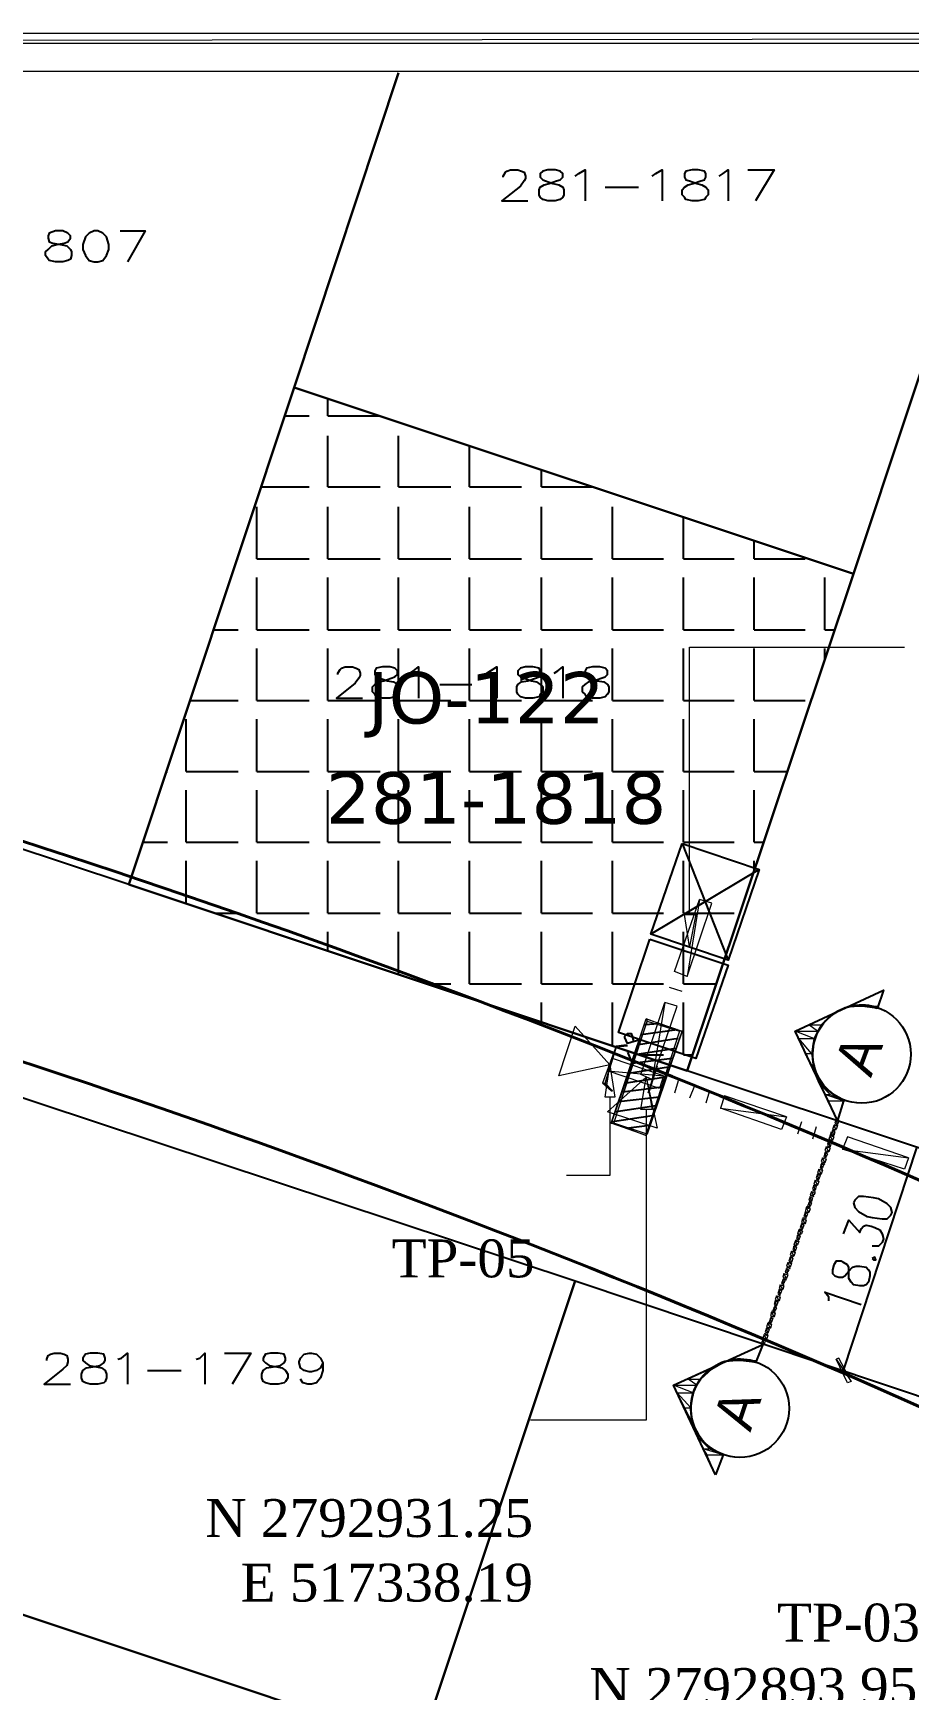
# Model space of a CAD drawing. Header units: inches. Extents: x 5 to 844, y 8 to 596.
# Drawn here: x 239 to 329.6, y 424.4 to 595.8 of the extents above; entities that cross this region are included whole.
import ezdxf

# ---------------------------------------------------------------- set-up
doc = ezdxf.new("R2010")
doc.units = ezdxf.units.IN
doc.header["$MEASUREMENT"] = 0
doc.layers.add('PDF_Geometry', color=7, linetype='Continuous')
doc.layers.add('PDF_Text', color=7, linetype='Continuous')
doc.styles.add('PDF Arial', font='arial.ttf')
doc.styles.add('PDF Times New Roman', font='times.ttf')
doc.styles.add('PDF Verdana', font='verdana.ttf')

msp = doc.modelspace()

# ---------------------------------------------------------------- linework, layer by layer
at = {"layer": 'PDF_Geometry', "lineweight": 0}
for points in [[(843.66, 595.79), (6.31, 594.76), (5.16, 595.79), (843.66, 595.79)], [(842.63, 594.76), (843.66, 595.79), (6.31, 594.76), (842.63, 594.76)], [(735.15, 143.06), (735.15, 591.8), (10.56, 591.8), (10.56, 12.74)], [(306.9, 504.63), (306.9, 532.27), (329.14, 532.27)], [(307.54, 504.63), (306.9, 501.29), (306.38, 504.63), (307.54, 504.63)], [(326.96, 496.79), (323.48, 495.12), (326.44, 495.12), (326.96, 496.79)], [(319.24, 493.19), (320.53, 493.19), (321.56, 494.22), (319.24, 493.19)], [(320.53, 493.19), (321.56, 494.22), (321.68, 494.22), (320.53, 493.19)], [(321.56, 494.22), (321.68, 494.22), (322.97, 494.99), (321.56, 494.22)], [(321.68, 494.22), (322.97, 494.99), (323.1, 494.99), (321.68, 494.22)], [(322.97, 494.99), (323.1, 494.99), (323.48, 495.12), (322.97, 494.99)], [(323.1, 494.99), (323.48, 495.12), (324.77, 495.12), (323.1, 494.99)], [(324.77, 495.12), (325.8, 494.99), (326.31, 494.99), (324.77, 495.12)], [(324.77, 495.12), (326.44, 495.12), (326.31, 494.99), (324.77, 495.12)], [(325.8, 494.99), (326.31, 494.99), (326.31, 494.86), (325.8, 494.99)], [(317.83, 492.55), (320.14, 492.55), (319.24, 493.19), (317.83, 492.55)], [(318.21, 491.78), (319.76, 491.78), (317.83, 492.55), (318.21, 491.78)], [(319.76, 491.78), (317.83, 492.55), (320.14, 492.55), (319.76, 491.78)], [(320.14, 492.55), (319.24, 493.19), (320.53, 493.19), (320.14, 492.55)], [(318.86, 490.23), (319.5, 490.23), (318.21, 491.78), (318.86, 490.23)], [(319.5, 490.23), (318.21, 491.78), (319.76, 491.78), (319.5, 490.23)], [(319.63, 488.69), (319.76, 488.69), (318.86, 490.23), (319.63, 488.69)], [(319.76, 488.69), (318.86, 490.23), (319.5, 490.23), (319.76, 488.69)], [(298.16, 485.73), (298.67, 489.08), (299.19, 485.73), (298.16, 485.73)], [(320.27, 487.15), (320.4, 487.15), (319.63, 488.69), (320.27, 487.15)], [(320.4, 487.15), (319.63, 488.69), (319.76, 488.69), (320.4, 487.15)], [(301.88, 484.45), (302.4, 487.79), (303.04, 484.45), (301.88, 484.45)], [(320.91, 485.99), (321.43, 485.99), (320.27, 487.15), (320.91, 485.99)], [(321.43, 485.99), (320.27, 487.15), (320.4, 487.15), (321.43, 485.99)], [(298.67, 485.73), (298.67, 477.63), (294.17, 477.63)], [(320.91, 485.99), (321.17, 485.35), (322.84, 485.35), (320.91, 485.99)], [(320.91, 485.99), (321.43, 485.99), (322.84, 485.35), (320.91, 485.99)], [(321.17, 485.35), (322.84, 485.35), (322.2, 483.29), (321.17, 485.35)], [(302.4, 484.45), (302.4, 452.31), (290.44, 452.31)], [(321.94, 483.03), (322.2, 482.9), (322.07, 483.42), (321.94, 483.03)], [(322.2, 482.9), (322.07, 483.42), (322.33, 483.29), (322.2, 482.9)], [(321.3, 481.36), (321.68, 481.23), (321.43, 481.75), (321.3, 481.36)], [(321.68, 481.23), (321.43, 481.75), (321.81, 481.62), (321.68, 481.23)], [(321.43, 481.75), (321.81, 481.75)], [(321.56, 481.88), (321.81, 481.75), (321.68, 482.26), (321.56, 481.88)], [(321.68, 482.39), (322.07, 482.39), (321.81, 482.78), (321.68, 482.39)], [(321.68, 482.39), (321.94, 482.26)], [(321.81, 481.75), (321.68, 482.26), (321.94, 482.13), (321.81, 481.75)], [(321.81, 482.9), (322.2, 482.78)], [(322.07, 482.39), (321.81, 482.78), (322.2, 482.78), (322.07, 482.39)], [(320.78, 479.56), (321.04, 479.56), (320.91, 479.95), (320.78, 479.56)], [(320.91, 480.2), (321.3, 480.08), (321.04, 480.59), (320.91, 480.2)], [(320.91, 480.08), (321.17, 479.95)], [(321.04, 479.56), (320.91, 479.95), (321.17, 479.82), (321.04, 479.56)], [(321.3, 480.08), (321.04, 480.59), (321.43, 480.46), (321.3, 480.08)], [(321.04, 480.59), (321.43, 480.59)], [(321.17, 480.72), (321.43, 480.59), (321.3, 481.1), (321.17, 480.72)], [(321.3, 481.23), (321.56, 481.1)], [(321.43, 480.59), (321.3, 481.1), (321.56, 480.98), (321.43, 480.59)], [(320.14, 477.89), (320.53, 477.76), (320.27, 478.28), (320.14, 477.89)], [(320.53, 477.76), (320.27, 478.28), (320.66, 478.15), (320.53, 477.76)], [(320.4, 478.4), (320.66, 478.4), (320.53, 478.79), (320.4, 478.4)], [(320.4, 478.4), (320.66, 478.28)], [(320.53, 479.05), (320.91, 478.92), (320.66, 479.43), (320.53, 479.05)], [(320.53, 478.92), (320.91, 478.79)], [(320.66, 478.4), (320.53, 478.79), (320.78, 478.79), (320.66, 478.4)], [(320.91, 478.92), (320.66, 479.43), (321.04, 479.3), (320.91, 478.92)], [(320.78, 479.56), (321.04, 479.43)], [(319.63, 476.22), (319.88, 476.09), (319.76, 476.6), (319.63, 476.22)], [(319.76, 476.73), (320.14, 476.6), (319.88, 477.12), (319.76, 476.73)], [(319.88, 476.09), (319.76, 476.6), (320.01, 476.48), (319.88, 476.09)], [(319.76, 476.6), (320.14, 476.6)], [(320.14, 476.6), (319.88, 477.12), (320.27, 476.99), (320.14, 476.6)], [(320.01, 477.38), (320.27, 477.25), (320.14, 477.76), (320.01, 477.38)], [(320.01, 477.25), (320.27, 477.12)], [(320.27, 477.25), (320.14, 477.76), (320.4, 477.63), (320.27, 477.25)], [(320.14, 477.76), (320.53, 477.76)], [(319.11, 474.42), (319.37, 474.42), (319.24, 474.8), (319.11, 474.42)], [(319.24, 475.06), (319.5, 474.93), (319.37, 475.45), (319.24, 475.06)], [(319.24, 474.93), (319.5, 474.8)], [(319.37, 474.42), (319.24, 474.8), (319.5, 474.8), (319.37, 474.42)], [(319.37, 475.58), (319.76, 475.58), (319.5, 475.96), (319.37, 475.58)], [(319.37, 475.58), (319.76, 475.45)], [(319.5, 474.93), (319.37, 475.45), (319.63, 475.32), (319.5, 474.93)], [(319.76, 475.58), (319.5, 475.96), (319.88, 475.83), (319.76, 475.58)], [(319.63, 476.09), (319.88, 475.96)], [(318.47, 472.75), (318.86, 472.62), (318.6, 473.13), (318.47, 472.75)], [(318.6, 473.26), (318.98, 473.13)], [(318.86, 472.62), (318.6, 473.13), (318.98, 473), (318.86, 472.62)], [(318.73, 473.39), (318.98, 473.26), (318.86, 473.78), (318.73, 473.39)], [(318.86, 473.9), (319.24, 473.78), (318.98, 474.29), (318.86, 473.9)], [(318.98, 473.26), (318.86, 473.78), (319.11, 473.65), (318.98, 473.26)], [(318.86, 473.78), (319.11, 473.78)], [(318.98, 474.42), (319.37, 474.29)], [(319.24, 473.78), (318.98, 474.29), (319.37, 474.16), (319.24, 473.78)], [(317.96, 471.08), (318.21, 470.95), (318.08, 471.46), (317.96, 471.08)], [(318.08, 471.59), (318.47, 471.59), (318.21, 471.98), (318.08, 471.59)], [(318.08, 471.59), (318.34, 471.46)], [(318.21, 470.95), (318.08, 471.46), (318.34, 471.33), (318.21, 470.95)], [(318.21, 472.1), (318.6, 471.98)], [(318.47, 471.59), (318.21, 471.98), (318.6, 471.85), (318.47, 471.59)], [(318.34, 472.23), (318.6, 472.1), (318.47, 472.62), (318.34, 472.23)], [(318.6, 472.1), (318.47, 472.62), (318.73, 472.49), (318.6, 472.1)], [(318.47, 472.62), (318.73, 472.62)], [(317.31, 469.41), (317.7, 469.28), (317.44, 469.79), (317.31, 469.41)], [(317.7, 469.28), (317.44, 469.79), (317.83, 469.66), (317.7, 469.28)], [(317.57, 469.92), (317.83, 469.79), (317.7, 470.31), (317.57, 469.92)], [(317.57, 469.79), (317.83, 469.79)], [(317.7, 470.43), (318.08, 470.43), (317.83, 470.82), (317.7, 470.43)], [(317.7, 470.43), (317.96, 470.31)], [(317.83, 469.79), (317.7, 470.31), (317.96, 470.18), (317.83, 469.79)], [(317.83, 470.95), (318.21, 470.82)], [(318.08, 470.43), (317.83, 470.82), (318.21, 470.82), (318.08, 470.43)], [(316.8, 467.61), (317.06, 467.61), (316.93, 467.99), (316.8, 467.61)], [(316.93, 468.25), (317.31, 468.12), (317.06, 468.63), (316.93, 468.25)], [(316.93, 468.12), (317.31, 467.99)], [(317.06, 467.61), (316.93, 467.99), (317.18, 467.86), (317.06, 467.61)], [(317.31, 468.12), (317.06, 468.63), (317.44, 468.51), (317.31, 468.12)], [(317.18, 468.76), (317.44, 468.63), (317.31, 469.15), (317.18, 468.76)], [(317.18, 468.63), (317.44, 468.63)], [(317.31, 469.28), (317.57, 469.15)], [(317.44, 468.63), (317.31, 469.15), (317.57, 469.02), (317.44, 468.63)], [(316.16, 465.93), (316.54, 465.81), (316.28, 466.32), (316.16, 465.93)], [(316.54, 465.81), (316.28, 466.32), (316.67, 466.19), (316.54, 465.81)], [(316.41, 466.45), (316.67, 466.45), (316.54, 466.83), (316.41, 466.45)], [(316.41, 466.45), (316.67, 466.32)], [(316.54, 467.09), (316.93, 466.96), (316.67, 467.48), (316.54, 467.09)], [(316.54, 466.96), (316.93, 466.83)], [(316.67, 466.45), (316.54, 466.83), (316.8, 466.83), (316.67, 466.45)], [(316.93, 466.96), (316.67, 467.48), (317.06, 467.35), (316.93, 466.96)], [(316.8, 467.61), (317.06, 467.48)], [(315.64, 464.26), (315.9, 464.13), (315.77, 464.65), (315.64, 464.26)], [(315.77, 464.78), (316.16, 464.65), (315.9, 465.16), (315.77, 464.78)], [(315.9, 464.13), (315.77, 464.65), (316.03, 464.52), (315.9, 464.13)], [(315.77, 464.65), (316.16, 464.65)], [(316.16, 464.65), (315.9, 465.16), (316.28, 465.03), (316.16, 464.65)], [(316.03, 465.42), (316.28, 465.29), (316.16, 465.81), (316.03, 465.42)], [(316.03, 465.29), (316.28, 465.16)], [(316.28, 465.29), (316.16, 465.81), (316.41, 465.68), (316.28, 465.29)], [(316.16, 465.81), (316.54, 465.81)], [(315.13, 462.46), (315.38, 462.46), (315.26, 462.85), (315.13, 462.46)], [(315.26, 463.11), (315.64, 462.98), (315.38, 463.49), (315.26, 463.11)], [(315.26, 462.98), (315.51, 462.85)], [(315.38, 462.46), (315.26, 462.85), (315.51, 462.85), (315.38, 462.46)], [(315.38, 463.62), (315.77, 463.49)], [(315.64, 462.98), (315.38, 463.49), (315.77, 463.36), (315.64, 462.98)], [(315.51, 463.62), (315.77, 463.62), (315.64, 464.01), (315.51, 463.62)], [(315.64, 464.13), (315.9, 464.01)], [(315.77, 463.62), (315.64, 464.01), (315.9, 463.88), (315.77, 463.62)], [(314.48, 460.79), (314.87, 460.66), (314.61, 461.18), (314.48, 460.79)], [(314.61, 461.31), (315, 461.18)], [(314.87, 460.66), (314.61, 461.18), (315, 461.05), (314.87, 460.66)], [(314.74, 461.43), (315, 461.31), (314.87, 461.82), (314.74, 461.43)], [(314.87, 461.95), (315.26, 461.82), (315, 462.33), (314.87, 461.95)], [(315, 461.31), (314.87, 461.82), (315.13, 461.69), (315, 461.31)], [(314.87, 461.82), (315.13, 461.82)], [(315, 462.46), (315.38, 462.33)], [(315.26, 461.82), (315, 462.33), (315.38, 462.21), (315.26, 461.82)], [(314.48, 460.15), (310.88, 458.48), (313.84, 458.48), (314.48, 460.15)], [(314.36, 460.28), (314.61, 460.15), (314.48, 460.66), (314.36, 460.28)], [(314.61, 460.15), (314.48, 460.66), (314.74, 460.53), (314.61, 460.15)], [(314.48, 460.66), (314.74, 460.66)], [(309.08, 457.58), (309.21, 457.58), (310.5, 458.35), (309.08, 457.58)], [(309.21, 457.58), (310.5, 458.35), (310.63, 458.35), (309.21, 457.58)], [(310.5, 458.35), (310.63, 458.35), (310.88, 458.48), (310.5, 458.35)], [(310.63, 458.35), (310.88, 458.48), (312.17, 458.48), (310.63, 458.35)], [(312.17, 458.48), (313.33, 458.35), (313.84, 458.35), (312.17, 458.48)], [(312.17, 458.48), (313.84, 458.48), (313.84, 458.35), (312.17, 458.48)], [(313.33, 458.35), (313.84, 458.35), (313.71, 458.22), (313.33, 458.35)], [(322.33, 458.73), (322.07, 458.61), (323.61, 456.29), (322.33, 458.73)], [(322.07, 458.61), (323.61, 456.29), (323.23, 456.16), (322.07, 458.61)], [(305.23, 455.91), (307.67, 455.91), (306.77, 456.55), (305.23, 455.91)], [(305.61, 455.13), (307.28, 455.13), (305.23, 455.91), (305.61, 455.13)], [(307.28, 455.13), (305.23, 455.91), (307.67, 455.91), (307.28, 455.13)], [(306.77, 456.55), (308.06, 456.55), (309.08, 457.58), (306.77, 456.55)], [(307.67, 455.91), (306.77, 456.55), (308.06, 456.55), (307.67, 455.91)], [(308.06, 456.55), (309.08, 457.58), (309.21, 457.58), (308.06, 456.55)], [(306.38, 453.59), (307.03, 453.59), (305.61, 455.13), (306.38, 453.59)], [(307.03, 453.59), (305.61, 455.13), (307.28, 455.13), (307.03, 453.59)], [(307.16, 452.05), (307.16, 452.05), (306.38, 453.59), (307.16, 452.05)], [(307.16, 452.05), (306.38, 453.59), (307.03, 453.59), (307.16, 452.05)], [(307.16, 452.05), (307.8, 450.51), (307.8, 450.51), (307.16, 452.05)], [(307.8, 450.51), (307.8, 450.51), (307.16, 452.05), (307.8, 450.51)], [(308.31, 449.35), (308.96, 449.35), (307.8, 450.51), (308.31, 449.35)], [(308.96, 449.35), (307.8, 450.51), (308.96, 449.35)], [(308.31, 449.35), (308.7, 448.71), (310.37, 448.71), (308.31, 449.35)], [(308.31, 449.35), (308.96, 449.35), (310.37, 448.71), (308.31, 449.35)], [(308.7, 448.71), (310.37, 448.71), (309.6, 446.65), (308.7, 448.71)]]:
    msp.add_lwpolyline(points, dxfattribs=at)
at = {"layer": 'PDF_Geometry', "lineweight": 25}
for points in [[(339.81, 591.67), (340.97, 591.28), (388.54, 575.47), (396.25, 560.04), (369.64, 480.33), (354.21, 472.62), (306.64, 488.43), (248.92, 507.72), (223.72, 516.07), (211.12, 520.45), (192.22, 526.49), (175.76, 531.37), (156.61, 536.52), (137.32, 541.02), (120.74, 544.62), (101.19, 548.22), (81.65, 551.3), (74.58, 552.33), (54.91, 554.64), (35.11, 556.57), (30.74, 556.83), (10.94, 558.11), (10.69, 558.11)], [(287.61, 580.87), (287.61, 581), (287.87, 581.39), (288, 581.51), (288.39, 581.64), (289.16, 581.64), (289.54, 581.51), (289.8, 581.39), (289.93, 581), (289.93, 580.74), (289.8, 580.49), (289.41, 579.97), (287.49, 578.43), (290.19, 578.43)], [(292.24, 581.64), (291.73, 581.51), (291.47, 581.26), (291.47, 580.87), (291.73, 580.61), (291.99, 580.49), (292.76, 580.23), (293.4, 580.1), (293.79, 579.84), (293.91, 579.59), (293.91, 579.07), (293.79, 578.81), (293.53, 578.56), (293.01, 578.43), (292.24, 578.43), (291.73, 578.56), (291.47, 578.81), (291.34, 579.07), (291.34, 579.59), (291.47, 579.84), (291.86, 580.1), (292.37, 580.23), (293.14, 580.49), (293.53, 580.61), (293.79, 580.87), (293.79, 581.26), (293.53, 581.51), (293.01, 581.64), (292.24, 581.64)], [(295.07, 581), (295.46, 581.26), (296.1, 581.64), (296.1, 578.43)], [(303.04, 581), (303.43, 581.26), (304.07, 581.64), (304.07, 578.43)], [(307.16, 581.64), (306.51, 581.51), (306.38, 581.26), (306.38, 580.87), (306.51, 580.61), (306.9, 580.49), (307.67, 580.23), (308.18, 580.1), (308.57, 579.84), (308.83, 579.59), (308.83, 579.07), (308.57, 578.81), (308.44, 578.56), (307.8, 578.43), (307.16, 578.43), (306.51, 578.56), (306.38, 578.81), (306.13, 579.07), (306.13, 579.59), (306.38, 579.84), (306.77, 580.1), (307.28, 580.23), (308.06, 580.49), (308.44, 580.61), (308.57, 580.87), (308.57, 581.26), (308.44, 581.51), (307.8, 581.64), (307.16, 581.64)], [(309.98, 581), (310.37, 581.26), (310.88, 581.64), (310.88, 578.43)], [(312.94, 581.64), (315.64, 581.64), (313.71, 578.43)], [(298.16, 579.84), (301.63, 579.84)], [(241.33, 575.34), (240.69, 575.09), (240.56, 574.83), (240.56, 574.57), (240.69, 574.19), (241.07, 574.06), (241.85, 573.93), (242.49, 573.8), (242.87, 573.41), (243, 573.16), (243, 572.77), (242.87, 572.39), (242.62, 572.26), (242.1, 572.13), (241.33, 572.13), (240.69, 572.26), (240.56, 572.39), (240.3, 572.77), (240.3, 573.16), (240.56, 573.41), (240.95, 573.8), (241.46, 573.93), (242.23, 574.06), (242.62, 574.19), (242.87, 574.57), (242.87, 574.83), (242.62, 575.09), (242.1, 575.34), (241.33, 575.34)], [(245.32, 575.34), (244.8, 575.09), (244.42, 574.7), (244.16, 573.93), (244.16, 573.41), (244.42, 572.77), (244.8, 572.26), (245.32, 572.13), (245.7, 572.13), (246.22, 572.26), (246.6, 572.77), (246.86, 573.41), (246.86, 573.93), (246.6, 574.7), (246.22, 575.09), (245.7, 575.34), (245.32, 575.34)], [(248.02, 575.34), (250.59, 575.34), (248.79, 572.13)], [(266.02, 559.14), (248.92, 507.72), (306.64, 488.43), (323.87, 539.86), (266.02, 559.14)], [(270.52, 529.44), (270.52, 529.57), (270.77, 529.96), (270.9, 530.09), (271.29, 530.22), (272.06, 530.22), (272.44, 530.09), (272.7, 529.96), (272.83, 529.57), (272.83, 529.32), (272.7, 529.06), (272.31, 528.54), (270.39, 527), (273.09, 527)], [(275.14, 530.22), (274.5, 530.09), (274.37, 529.83), (274.37, 529.44), (274.5, 529.19), (274.89, 529.06), (275.66, 528.8), (276.3, 528.67), (276.69, 528.42), (276.81, 528.16), (276.81, 527.65), (276.69, 527.39), (276.43, 527.13), (275.91, 527), (275.14, 527), (274.5, 527.13), (274.37, 527.39), (274.11, 527.65), (274.11, 528.16), (274.37, 528.42), (274.76, 528.67), (275.27, 528.8), (276.04, 529.06), (276.43, 529.19), (276.69, 529.44), (276.69, 529.83), (276.43, 530.09), (275.91, 530.22), (275.14, 530.22)], [(277.97, 529.57), (278.36, 529.83), (278.87, 530.22), (278.87, 527)], [(285.94, 529.57), (286.33, 529.83), (286.97, 530.22), (286.97, 527)], [(289.93, 530.22), (289.41, 530.09), (289.16, 529.83), (289.16, 529.44), (289.41, 529.19), (289.8, 529.06), (290.57, 528.8), (291.09, 528.67), (291.47, 528.42), (291.73, 528.16), (291.73, 527.65), (291.47, 527.39), (291.34, 527.13), (290.7, 527), (289.93, 527), (289.41, 527.13), (289.16, 527.39), (289.03, 527.65), (289.03, 528.16), (289.16, 528.42), (289.54, 528.67), (290.19, 528.8), (290.96, 529.06), (291.34, 529.19), (291.47, 529.44), (291.47, 529.83), (291.34, 530.09), (290.7, 530.22), (289.93, 530.22)], [(292.89, 529.57), (293.27, 529.83), (293.79, 530.22), (293.79, 527)], [(296.87, 530.22), (296.23, 530.09), (296.1, 529.83), (296.1, 529.44), (296.23, 529.19), (296.61, 529.06), (297.39, 528.8), (298.03, 528.67), (298.41, 528.42), (298.54, 528.16), (298.54, 527.65), (298.41, 527.39), (298.16, 527.13), (297.64, 527), (296.87, 527), (296.23, 527.13), (296.1, 527.39), (295.84, 527.65), (295.84, 528.16), (296.1, 528.42), (296.49, 528.67), (297, 528.8), (297.77, 529.06), (298.16, 529.19), (298.41, 529.44), (298.41, 529.83), (298.16, 530.09), (297.64, 530.22), (296.87, 530.22)], [(281.06, 528.42), (284.4, 528.42)], [(322.2, 483.29), (317.83, 492.55), (326.96, 496.79), (326.31, 494.86)], [(233.36, 487.15), (295.07, 466.71), (346.5, 449.48), (354.21, 434.05), (329.91, 360.9), (314.48, 353.18), (262.93, 370.28), (201.22, 390.85)], [(322.84, 485.35), (322.2, 483.29)], [(322.97, 457.45), (322.84, 457.45), (330.43, 480.59)], [(309.6, 446.65), (305.23, 455.91), (314.48, 460.15), (313.71, 458.22)], [(240.43, 458.48), (240.43, 458.61), (240.56, 458.99), (240.82, 459.12), (241.2, 459.25), (241.85, 459.25), (242.23, 459.12), (242.49, 458.99), (242.62, 458.61), (242.62, 458.35), (242.49, 457.96), (242.1, 457.58), (240.17, 456.03), (242.87, 456.03)], [(244.93, 459.25), (244.42, 459.12), (244.16, 458.73), (244.16, 458.48), (244.42, 458.22), (244.8, 457.96), (245.57, 457.83), (246.09, 457.71), (246.47, 457.45), (246.6, 457.06), (246.6, 456.68), (246.47, 456.29), (246.34, 456.16), (245.7, 456.03), (244.93, 456.03), (244.42, 456.16), (244.16, 456.29), (244.03, 456.68), (244.03, 457.06), (244.16, 457.45), (244.54, 457.71), (245.19, 457.83), (245.96, 457.96), (246.34, 458.22), (246.47, 458.48), (246.47, 458.73), (246.34, 459.12), (245.7, 459.25), (244.93, 459.25)], [(247.76, 458.61), (248.14, 458.73), (248.79, 459.25), (248.79, 456.03)], [(255.86, 458.61), (256.24, 458.73), (256.76, 459.25), (256.76, 456.03)], [(258.82, 459.25), (261.52, 459.25), (259.59, 456.03)], [(263.57, 459.25), (263.06, 459.12), (262.8, 458.73), (262.8, 458.48), (263.06, 458.22), (263.44, 457.96), (264.22, 457.83), (264.73, 457.71), (265.12, 457.45), (265.37, 457.06), (265.37, 456.68), (265.12, 456.29), (264.99, 456.16), (264.34, 456.03), (263.57, 456.03), (263.06, 456.16), (262.8, 456.29), (262.67, 456.68), (262.67, 457.06), (262.8, 457.45), (263.19, 457.71), (263.83, 457.83), (264.6, 457.96), (264.99, 458.22), (265.12, 458.48), (265.12, 458.73), (264.99, 459.12), (264.34, 459.25), (263.57, 459.25)], [(268.97, 458.22), (268.72, 457.71), (268.33, 457.45), (267.82, 457.32), (267.56, 457.32), (267.04, 457.45), (266.66, 457.71), (266.53, 458.22), (266.53, 458.35), (266.66, 458.73), (267.04, 459.12), (267.56, 459.25), (267.82, 459.25), (268.33, 459.12), (268.72, 458.73), (268.97, 458.22), (268.97, 457.45), (268.72, 456.68), (268.33, 456.16), (267.82, 456.03), (267.43, 456.03), (266.92, 456.16), (266.66, 456.55)], [(250.84, 457.45), (254.32, 457.45)], [(310.37, 448.71), (309.6, 446.65)]]:
    msp.add_lwpolyline(points, dxfattribs=at)
at = {"layer": 'PDF_Geometry', "color": 252, "lineweight": 20, "true_color": 0x989898}
for points in [[(10.69, 558.11), (10.94, 558.11), (30.74, 556.83), (35.11, 556.57), (54.91, 554.64), (74.58, 552.33), (81.65, 551.3), (101.19, 548.22), (120.74, 544.62), (137.32, 541.02), (156.61, 536.52), (175.76, 531.37), (192.22, 526.49), (211.12, 520.45), (223.72, 516.07), (248.92, 507.72), (306.64, 488.43), (354.21, 472.62), (369.64, 480.33), (396.25, 560.04), (388.54, 575.47), (340.97, 591.28), (339.81, 591.67)], [(201.22, 390.85), (262.93, 370.28), (314.48, 353.18), (329.91, 360.9), (354.21, 434.05), (346.5, 449.48), (295.07, 466.71), (233.36, 487.15)]]:
    msp.add_lwpolyline(points, dxfattribs=at)
at = {"layer": 'PDF_Geometry', "color": 9, "lineweight": 25, "true_color": 0xbababa}
for points in [[(276.81, 591.67), (266.02, 559.14), (248.92, 507.72), (223.72, 516.07), (211.12, 520.45), (192.22, 526.49), (212.28, 591.67)], [(339.81, 591.67), (340.97, 591.28), (323.87, 539.86), (266.02, 559.14), (276.81, 591.67)], [(306.64, 488.43), (323.87, 539.86), (340.97, 591.28), (388.54, 575.47), (396.25, 560.04), (369.64, 480.33), (354.21, 472.62), (306.64, 488.43)], [(248.92, 507.72), (266.02, 559.14), (323.87, 539.86), (306.64, 488.43), (248.92, 507.72)], [(217.29, 439.06), (233.36, 487.15), (295.07, 466.71), (279, 418.49), (217.29, 439.06)], [(262.93, 370.28), (279, 418.49), (295.07, 466.71), (346.5, 449.48), (354.21, 434.05), (329.91, 360.9), (314.48, 353.18), (262.93, 370.28)], [(201.22, 390.85), (217.29, 439.06), (279, 418.49), (262.93, 370.28), (201.22, 390.85)]]:
    msp.add_lwpolyline(points, dxfattribs=at)
at = {"layer": 'PDF_Geometry', "color": 110, "lineweight": 25}
for points in [[(269.49, 556.19), (269.49, 557.99)], [(264.99, 556.19), (267.56, 556.19)], [(269.49, 556.19), (274.89, 556.19)], [(269.49, 548.86), (269.49, 554.13)], [(276.81, 548.86), (276.81, 554.13)], [(284.14, 548.86), (284.14, 553.1)], [(291.6, 548.86), (291.6, 550.66)], [(262.54, 548.86), (267.56, 548.86)], [(269.49, 548.86), (274.89, 548.86)], [(276.81, 548.86), (282.21, 548.86)], [(284.14, 548.86), (289.54, 548.86)], [(291.6, 548.86), (296.87, 548.86)], [(262.16, 541.4), (262.16, 546.8)], [(269.49, 541.4), (269.49, 546.8)], [(276.81, 541.4), (276.81, 546.8)], [(284.14, 541.4), (284.14, 546.8)], [(291.6, 541.4), (291.6, 546.8)], [(298.93, 541.4), (298.93, 546.8)], [(306.26, 541.4), (306.26, 545.77)], [(313.58, 541.4), (313.58, 543.33)], [(260.1, 541.4), (260.23, 541.4)], [(262.16, 541.4), (267.56, 541.4)], [(269.49, 541.4), (274.89, 541.4)], [(276.81, 541.4), (282.21, 541.4)], [(284.14, 541.4), (289.54, 541.4)], [(291.6, 541.4), (296.87, 541.4)], [(298.93, 541.4), (304.2, 541.4)], [(306.26, 541.4), (311.53, 541.4)], [(313.58, 541.4), (318.86, 541.4)], [(262.16, 534.07), (262.16, 539.47)], [(269.49, 534.07), (269.49, 539.47)], [(276.81, 534.07), (276.81, 539.47)], [(284.14, 534.07), (284.14, 539.47)], [(291.6, 534.07), (291.6, 539.47)], [(298.93, 534.07), (298.93, 539.47)], [(306.26, 534.07), (306.26, 539.47)], [(313.58, 534.07), (313.58, 539.47)], [(320.91, 534.07), (320.91, 539.47)], [(257.66, 534.07), (260.23, 534.07)], [(262.16, 534.07), (267.56, 534.07)], [(269.49, 534.07), (274.89, 534.07)], [(276.81, 534.07), (282.21, 534.07)], [(284.14, 534.07), (289.54, 534.07)], [(291.6, 534.07), (296.87, 534.07)], [(298.93, 534.07), (304.2, 534.07)], [(306.26, 534.07), (311.53, 534.07)], [(313.58, 534.07), (318.86, 534.07)], [(320.91, 534.07), (321.94, 534.07)], [(262.16, 526.75), (262.16, 532.14)], [(269.49, 526.75), (269.49, 532.14)], [(276.81, 526.75), (276.81, 532.14)], [(284.14, 526.75), (284.14, 532.14)], [(291.6, 526.75), (291.6, 532.14)], [(298.93, 526.75), (298.93, 532.14)], [(306.26, 526.75), (306.26, 532.14)], [(313.58, 526.75), (313.58, 532.14)], [(320.91, 530.99), (320.91, 532.14)], [(255.22, 526.75), (260.23, 526.75)], [(262.16, 526.75), (267.56, 526.75)], [(269.49, 526.75), (274.89, 526.75)], [(276.81, 526.75), (282.21, 526.75)], [(284.14, 526.75), (289.54, 526.75)], [(291.6, 526.75), (296.87, 526.75)], [(298.93, 526.75), (304.2, 526.75)], [(306.26, 526.75), (311.53, 526.75)], [(313.58, 526.75), (318.86, 526.75)], [(254.83, 519.42), (254.83, 524.82)], [(262.16, 519.42), (262.16, 524.82)], [(269.49, 519.42), (269.49, 524.82)], [(276.81, 519.42), (276.81, 524.82)], [(284.14, 519.42), (284.14, 524.82)], [(291.6, 519.42), (291.6, 524.82)], [(298.93, 519.42), (298.93, 524.82)], [(306.26, 519.42), (306.26, 524.82)], [(313.58, 519.42), (313.58, 524.82)], [(252.77, 519.42), (252.9, 519.42)], [(254.83, 519.42), (260.23, 519.42)], [(262.16, 519.42), (267.56, 519.42)], [(269.49, 519.42), (274.89, 519.42)], [(276.81, 519.42), (282.21, 519.42)], [(284.14, 519.42), (289.54, 519.42)], [(291.6, 519.42), (296.87, 519.42)], [(298.93, 519.42), (304.2, 519.42)], [(306.26, 519.42), (311.53, 519.42)], [(313.58, 519.42), (317.06, 519.42)], [(254.83, 512.09), (254.83, 517.49)], [(262.16, 512.09), (262.16, 517.49)], [(269.49, 512.09), (269.49, 517.49)], [(276.81, 512.09), (276.81, 517.49)], [(284.14, 512.09), (284.14, 517.49)], [(291.6, 512.09), (291.6, 517.49)], [(298.93, 512.09), (298.93, 517.49)], [(306.26, 512.09), (306.26, 517.49)], [(313.58, 512.09), (313.58, 517.49)], [(250.33, 512.09), (252.9, 512.09)], [(254.83, 512.09), (260.23, 512.09)], [(262.16, 512.09), (267.56, 512.09)], [(269.49, 512.09), (274.89, 512.09)], [(276.81, 512.09), (282.21, 512.09)], [(284.14, 512.09), (289.54, 512.09)], [(291.6, 512.09), (296.87, 512.09)], [(298.93, 512.09), (304.2, 512.09)], [(306.26, 512.09), (311.53, 512.09)], [(313.58, 512.09), (314.61, 512.09)], [(254.83, 505.79), (254.83, 510.16)], [(262.16, 504.76), (262.16, 510.16)], [(269.49, 504.76), (269.49, 510.16)], [(276.81, 504.76), (276.81, 510.16)], [(284.14, 504.76), (284.14, 510.16)], [(291.6, 504.76), (291.6, 510.16)], [(298.93, 504.76), (298.93, 510.16)], [(306.26, 504.76), (306.26, 510.16)], [(313.58, 509), (313.58, 510.16)], [(257.79, 504.76), (260.23, 504.76)], [(262.16, 504.76), (267.56, 504.76)], [(269.49, 504.76), (274.89, 504.76)], [(276.81, 504.76), (282.21, 504.76)], [(284.14, 504.76), (289.54, 504.76)], [(291.6, 504.76), (296.87, 504.76)], [(298.93, 504.76), (304.2, 504.76)], [(306.26, 504.76), (311.53, 504.76)], [(269.49, 500.9), (269.49, 502.83)], [(276.81, 498.46), (276.81, 502.83)], [(284.14, 497.43), (284.14, 502.83)], [(291.6, 497.43), (291.6, 502.83)], [(298.93, 497.43), (298.93, 502.83)], [(306.26, 497.43), (306.26, 502.83)], [(279.77, 497.43), (282.21, 497.43)], [(284.14, 497.43), (289.54, 497.43)], [(291.6, 497.43), (296.87, 497.43)], [(298.93, 497.43), (304.2, 497.43)], [(306.26, 497.43), (309.73, 497.43)], [(291.6, 493.58), (291.6, 495.5)], [(298.93, 491.13), (298.93, 495.5)], [(306.26, 490.1), (306.26, 495.5)], [(301.76, 490.1), (304.2, 490.1)], [(306.26, 490.1), (307.28, 490.1)]]:
    msp.add_lwpolyline(points, dxfattribs=at)
at = {"layer": 'PDF_Geometry', "color": 6, "lineweight": 25}
for points in [[(306.13, 511.96), (314.1, 509.26), (310.88, 499.88), (302.91, 502.57), (306.13, 511.96)], [(306.13, 511.96), (310.88, 499.88)], [(314.1, 509.26), (302.91, 502.57)], [(302.78, 502.06), (310.88, 499.36), (307.54, 489.72), (299.57, 492.42), (302.78, 502.06)], [(301.76, 491.65), (300.47, 491.26), (300.21, 491.9), (300.21, 492.03), (300.34, 492.16), (300.47, 492.29), (300.6, 492.29), (300.73, 492.29), (300.86, 492.29), (300.98, 492.03), (301.11, 491.52)], [(305.61, 492.68), (301.88, 492.16)], [(303.68, 493.32), (302.27, 493.19)], [(305.48, 490.75), (301.24, 490.1)], [(305.74, 491.78), (301.63, 491.13)], [(304.71, 488.82), (300.6, 488.18)], [(305.1, 489.72), (300.98, 489.2)], [(304.07, 486.76), (299.96, 486.25)], [(304.46, 487.79), (300.34, 487.15)], [(302.4, 487.79), (302.4, 487.79)], [(303.81, 485.73), (299.57, 485.22)], [(303.04, 483.8), (298.93, 483.16)], [(303.43, 484.83), (299.31, 484.19)], [(302.78, 482.78), (300.6, 482.52)]]:
    msp.add_lwpolyline(points, dxfattribs=at)
at = {"layer": 'PDF_Geometry', "color": 1, "lineweight": 0}
for points in [[(307.93, 506.17), (306.64, 498.2), (305.36, 498.72), (307.93, 506.17)], [(309.21, 505.79), (307.93, 506.17), (306.64, 498.2), (309.21, 505.79)], [(306.13, 496.66), (304.84, 497.05)], [(304.33, 495.5), (303.04, 487.53), (301.88, 488.05), (304.33, 495.5)], [(305.61, 495.12), (304.33, 495.5), (303.04, 487.53), (305.61, 495.12)], [(297.9, 487.15), (298.16, 487.15), (299.31, 491), (297.9, 487.15)], [(298.16, 487.15), (299.31, 491), (299.31, 490.88), (298.16, 487.15)], [(299.31, 491), (299.31, 490.88), (300.34, 491.13), (299.31, 491)], [(299.31, 490.88), (300.34, 491.13), (300.47, 491), (299.31, 490.88)], [(298.93, 489.72), (298.41, 488.43), (304.2, 487.92), (298.93, 489.72)], [(298.41, 488.43), (304.2, 487.92), (303.81, 486.63), (298.41, 488.43)], [(298.8, 486.38), (298.93, 486.38), (297.9, 487.15), (298.8, 486.38)], [(298.93, 486.38), (297.9, 487.15), (298.16, 487.15), (298.93, 486.38)], [(303.04, 487.53), (301.88, 488.05)], [(305.74, 487.4), (305.36, 486.12)], [(307.41, 486.89), (306.9, 485.6)], [(308.96, 486.38), (308.57, 485.09)], [(310.5, 485.86), (310.11, 484.58), (316.93, 483.68), (310.5, 485.86)], [(310.11, 484.58), (316.93, 483.68), (316.41, 482.39), (310.11, 484.58)], [(318.47, 483.16), (318.08, 481.88)], [(320.01, 482.65), (319.63, 481.36)], [(321.56, 482.13), (321.17, 480.85)], [(323.23, 481.62), (322.71, 480.33), (329.53, 479.43), (323.23, 481.62)], [(322.71, 480.33), (329.53, 479.43), (329.14, 478.28), (322.71, 480.33)]]:
    msp.add_lwpolyline(points, dxfattribs=at)
at = {"layer": 'PDF_Geometry', "color": 6, "lineweight": 0}
for points in [[(302.4, 493.83), (302.53, 493.58), (298.8, 483.03), (302.4, 493.83)], [(302.53, 493.58), (298.8, 483.03), (299.06, 483.03), (302.53, 493.58)], [(306.13, 492.55), (305.87, 492.55), (302.4, 493.83), (306.13, 492.55)], [(305.87, 492.55), (302.4, 493.83), (302.53, 493.58), (305.87, 492.55)], [(302.53, 481.88), (302.4, 481.88), (306.13, 492.55), (302.53, 481.88)], [(302.4, 481.88), (306.13, 492.55), (305.87, 492.55), (302.4, 481.88)], [(298.8, 483.03), (299.06, 483.03), (302.4, 481.75), (298.8, 483.03)], [(299.06, 483.03), (302.4, 481.75), (302.53, 481.88), (299.06, 483.03)]]:
    msp.add_lwpolyline(points, dxfattribs=at)
at = {"layer": 'PDF_Geometry', "color": 92, "lineweight": 0, "true_color": 0x00b800}
for points in [[(293.4, 487.92), (295.07, 493.06), (298.67, 489.08), (293.4, 487.92)], [(303.56, 482.52), (298.41, 484.19), (302.4, 487.79), (303.56, 482.52)]]:
    msp.add_lwpolyline(points, dxfattribs=at)
at = {"layer": 'PDF_Geometry', "color": 1, "lineweight": 25}
msp.add_lwpolyline([(300.47, 490.36), (300.98, 489.2), (301.63, 489.33)], dxfattribs=at)
at = {"layer": 'PDF_Geometry', "color": 4, "lineweight": 25}
msp.add_lwpolyline([(300.98, 489.2), (301.76, 491.65)], dxfattribs=at)
at = {"layer": 'PDF_Geometry', "color": 2, "lineweight": 25}
msp.add_lwpolyline([(302.66, 486.12), (303.56, 488.95)], dxfattribs=at)
at = {"layer": 'PDF_Geometry', "color": 5, "lineweight": 25}
for points in [[(323.87, 474.8), (324, 474.29), (324.38, 473.9), (325.28, 473.39), (325.8, 473.26), (326.83, 473.13), (327.34, 473.13), (327.73, 473.52), (327.86, 473.78), (327.73, 474.29), (327.34, 474.68), (326.44, 475.19), (325.93, 475.32), (324.9, 475.45), (324.38, 475.45), (324, 475.06), (323.87, 474.8)], [(322.84, 471.59), (323.36, 473), (324.51, 471.72), (324.64, 472.1), (324.9, 472.36), (325.16, 472.49), (325.67, 472.36), (326.06, 472.23), (326.57, 471.98), (326.83, 471.59), (326.96, 471.08), (326.83, 470.69), (326.44, 470.31), (326.18, 470.31), (325.8, 470.31)], [(321.68, 467.86), (321.68, 467.48), (321.94, 467.22), (322.33, 467.09), (322.71, 467.09), (322.97, 467.22), (323.36, 467.73), (323.74, 468.12), (324.13, 468.25), (324.51, 468.25), (325.16, 468.12), (325.41, 467.86), (325.54, 467.61), (325.54, 467.22), (325.41, 466.58), (325.16, 466.32), (324.9, 466.19), (324.51, 466.19), (323.87, 466.32), (323.61, 466.58), (323.36, 466.96), (323.36, 467.48), (323.36, 468.12), (323.23, 468.38), (322.84, 468.63), (322.58, 468.76), (322.07, 468.76), (321.81, 468.38), (321.68, 467.86)], [(325.8, 469.02), (325.93, 468.89), (326.18, 468.89), (326.06, 469.15), (325.8, 469.02)], [(321.3, 464.65), (321.3, 465.03), (320.91, 465.55), (324.64, 464.26)]]:
    msp.add_lwpolyline(points, dxfattribs=at)
at = {"layer": 'PDF_Geometry', "lineweight": 25}
for centre in [(324.71, 490.17), (312.11, 453.53)]:
    msp.add_circle(centre, 5.08, dxfattribs=at)
at = {"layer": 'PDF_Geometry', "color": 42, "lineweight": 40, "true_color": 0xb88a00}
for centre, radius, start, end in [((-72.38, -448.76), 1009.82, 65.92842, 85.27822), ((-72.49, -456.53), 995.54, 65.80859, 85.20391)]:
    msp.add_arc(centre, radius, start, end, dxfattribs=at)
at = {"layer": 'PDF_Geometry', "lineweight": 25}
for centre in [(324.7, 490.17), (312.11, 453.53)]:
    msp.add_arc(centre, 5.08, 70.3011, 250.3074, dxfattribs=at)

# ---------------------------------------------------------------- texts
at = {"layer": 'PDF_Text', "color": 1, "char_height": 5.328, "attachment_point": 7, "style": 'PDF Verdana'}
for s, insert in [('\\W1.000783;JO-122', (273.63, 522.91)), ('\\W1.000823;281-1818', (269.29, 513.9))]:
    msp.add_mtext(s, dxfattribs=dict(at, insert=insert))
at = {"layer": 'PDF_Text', "attachment_point": 7, "style": 'PDF Arial'}
for insert, char_height, rotation in [((325.66, 487.65), 4.1413, 69.6824), ((313.19, 451), 4.142, 71.5751)]:
    msp.add_mtext('\\W0.962876;A', dxfattribs=dict(at, insert=insert, char_height=char_height, rotation=rotation))
at = {"layer": 'PDF_Text', "color": 6, "char_height": 3.9182, "attachment_point": 7, "style": 'PDF Times New Roman'}
for s, insert in [('\\W0.999109;TP-05', (276.09, 467.02)), ('\\W0.999327;TP-03', (315.95, 429.35))]:
    msp.add_mtext(s, dxfattribs=dict(at, insert=insert))
at = {"layer": 'PDF_Text', "char_height": 3.9182, "attachment_point": 7, "style": 'PDF Times New Roman'}
for s, insert in [('\\W1.001639;N 2792931.25', (256.81, 440.14)), ('\\W0.999270;E 517338.19', (260.48, 433.46)), ('\\W1.001639;N 2792893.95', (296.54, 422.66))]:
    msp.add_mtext(s, dxfattribs=dict(at, insert=insert))

doc.saveas('drawing.dxf')
